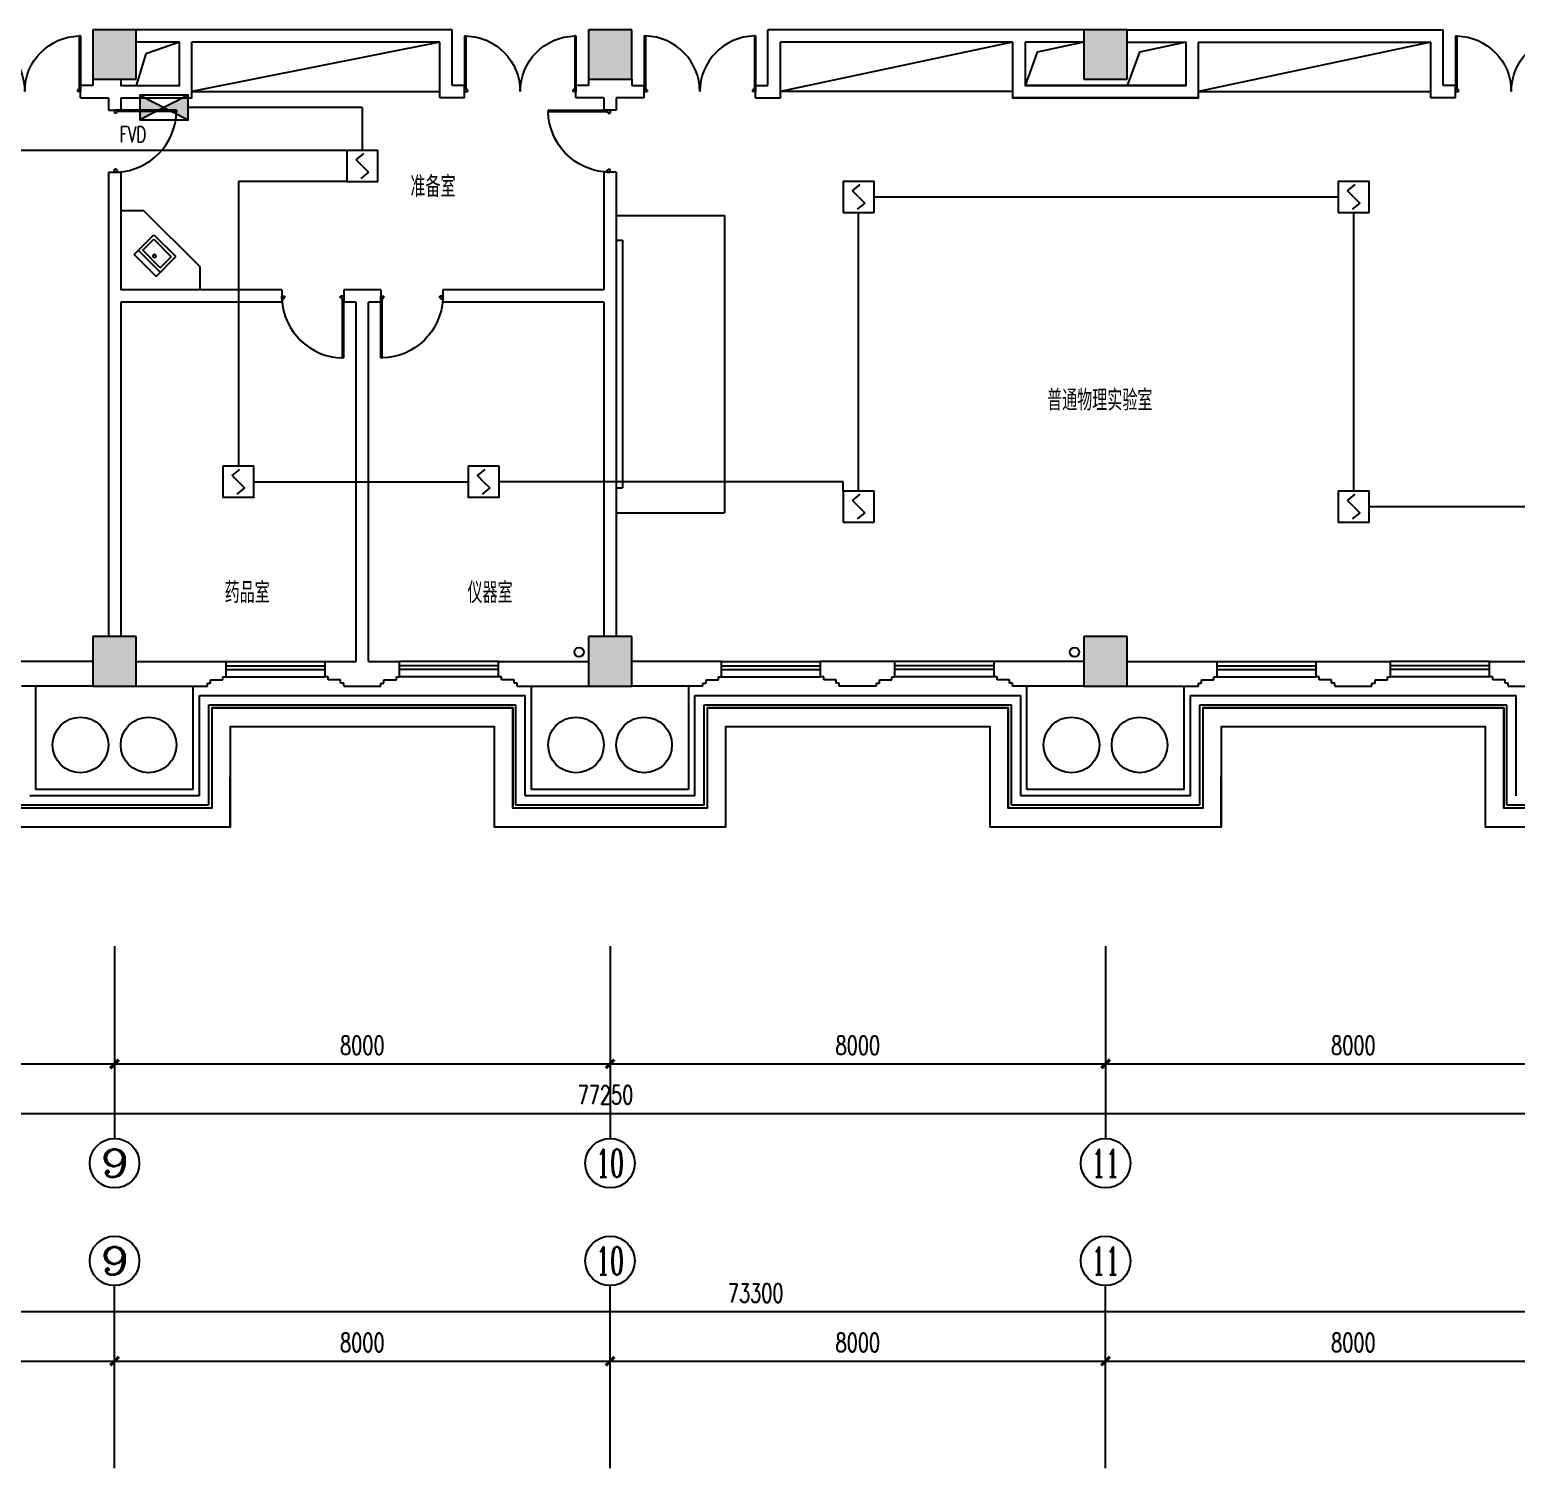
# Model space of a CAD drawing. Extents: x 190999 to 918899, y -200814 to 215286.
# Drawn here: x 235442 to 259442, y 110537 to 133767 of the extents above; entities that cross this region are included whole.
import ezdxf
from ezdxf.enums import TextEntityAlignment as Align

# ---------------------------------------------------------------- set-up
doc = ezdxf.new("R2010")
doc.units = 0
doc.header["$LTSCALE"] = 1000
doc.header["$MEASUREMENT"] = 0
doc.layers.get('Defpoints').update_dxf_attribs({"color": 1})
for name, color, linetype in [('00-EQUIP', 3, 'Continuous'), ('00-WIRE-4', 6, 'Continuous'), ('A-墙线', 2, 'Continuous'), ('A-外包装修', 250, 'Continuous'), ('A-外窗', 145, 'Continuous'), ('A-家具', 250, 'Continuous'), ('A-门', 167, 'Continuous'), ('AXIS', 3, 'Continuous'), ('AXIS_TEXT', 7, 'Continuous'), ('COLUMN', 2, 'Continuous'), ('PUB_HATCH', 250, 'Continuous'), ('屋面排水', 4, 'Continuous'), ('房间名称', 7, 'Continuous'), ('暖通-风-说明', 3, 'Continuous'), ('洞口线', 165, 'Continuous'), ('雨水管', 151, 'Continuous')]:
    doc.layers.add(name, color=color, linetype=linetype)
doc.styles.add('_TCH_AXIS', font='COMPLEX', dxfattribs={"bigfont": 'GBCBIG'})
doc.styles.add('_TCH_DIM', font='SIMPLEX', dxfattribs={"bigfont": 'GBCBIG'})
doc.styles.add('COMPLEX', font='COMPLEX')
doc.styles.add('DIM_FONT', font='SIMPLEX', dxfattribs={"width": 0.7, "bigfont": 'GBCBIG'})
doc.styles.add('HZ-ZGBZ', font='romanc.shx', dxfattribs={"width": 0.65})
doc.styles.get("Standard").update_dxf_attribs({"font": 'simhei.ttf'})
doc.styles.add('zz-1', font='arial.ttf', dxfattribs={"width": 0.8})
doc.dimstyles.new('DIMN', dxfattribs={"dimtxt": 300, "dimasz": 100, "dimexe": 250, "dimexo": 300, "dimgap": 150, "dimtad": 1, "dimdec": 0, "dimzin": 0, "dimdsep": 46, "dimtxsty": 'DIM_FONT', "dimblk": 'ARCHTICK', "dimcen": 0.09, "dimclrt": 7, "dimazin": 2, "dimtfac": 1, "dimtdec": 0, "dimtix": 1, "dimtmove": 2, "dimatfit": 3, "dimfxl": 0, "dimtolj": 1, "dimtzin": 0, "dimarcsym": 0})

# ---------------------------------------------------------------- blocks, each defined once
blk = doc.blocks.new('m1000')
at = {"layer": 'A-墙线'}
for p, q in [((0, 0), (0, 200)), ((1000, 0), (1000, 200))]:
    blk.add_line(p, q, dxfattribs=at)
at = {"layer": 'A-门'}
for p, q in [((0, 1100), (0, 100)), ((0, 1100), (20, 1100)), ((20, 1100), (20, 150)), ((0, 150), (30, 150)), ((0, 100), (50, 100)), ((30, 150), (30, 130)), ((30, 130), (50, 130)), ((50, 130), (50, 100)), ((950, 130), (950, 100)), ((970, 130), (950, 130)), ((1000, 100), (950, 100)), ((970, 150), (970, 130)), ((1000, 150), (970, 150)), ((1000, 150), (1000, 100))]:
    blk.add_line(p, q, dxfattribs=at)
blk.add_arc((0, 100), 1000, 2.866, 88.854, dxfattribs=at)
blk = doc.blocks.new('m1800')
at = {"layer": 'A-墙线'}
for p, q in [((-900, -100), (-900, 100)), ((900, -100), (900, 100))]:
    blk.add_line(p, q, dxfattribs=at)
at = {"layer": 'A-门'}
for p, q in [((-900, 900), (-900, 0)), ((-900, 900), (-880, 900)), ((-880, 900), (-880, 50)), ((880, 900), (880, 50)), ((900, 900), (880, 900)), ((900, 900), (900, 0)), ((-900, 50), (-870, 50)), ((-900, 0), (-850, 0)), ((-870, 50), (-870, 30)), ((-870, 30), (-850, 30)), ((-850, 30), (-850, 0)), ((850, 30), (850, 0)), ((870, 30), (850, 30)), ((900, 0), (850, 0)), ((870, 50), (870, 30)), ((900, 50), (870, 50))]:
    blk.add_line(p, q, dxfattribs=at)
for centre, start, end in [((-900, 0), 0, 88.7267), ((900, 0), 91.2733, 180)]:
    blk.add_arc(centre, 900, start, end, dxfattribs=at)
blk = doc.blocks.new('_ArchTick')
at = {"const_width": 0.5}
blk.add_lwpolyline([(-0.7, -0.7), (0.7, 0.7)], dxfattribs=at)
blk = doc.blocks.new('*D154')
at = {"layer": 'AXIS', "color": 0, "lineweight": -2}
for p, q in [((228812, 110867), (228812, 112517)), ((236812, 110867), (236812, 112517)), ((228812, 112267), (236812, 112267))]:
    blk.add_line(p, q, dxfattribs=at)
at = {"layer": 'Defpoints', "color": 0}
for p in [(236812, 112267), (228812, 110567), (236812, 110567)]:
    blk.add_point(p, dxfattribs=at)
at = {"layer": 'AXIS', "color": 0, "lineweight": -2, "xscale": 100, "yscale": 100, "zscale": 100, "rotation": 180}
blk.add_blockref('_ArchTick', (228812, 112267), dxfattribs=at)
at = {"layer": 'AXIS', "color": 0, "lineweight": -2, "xscale": 100, "yscale": 100, "zscale": 100}
blk.add_blockref('_ArchTick', (236812, 112267), dxfattribs=at)
at = {"layer": 'AXIS', "color": 7, "insert": (232812, 112567), "char_height": 300, "attachment_point": 5, "style": 'DIM_FONT'}
blk.add_mtext('\\A1;8000', dxfattribs=at)
blk = doc.blocks.new('*D155')
at = {"layer": 'AXIS', "color": 0, "lineweight": -2}
for p, q in [((236812, 110867), (236812, 112517)), ((244812, 110867), (244812, 112517)), ((236812, 112267), (244812, 112267))]:
    blk.add_line(p, q, dxfattribs=at)
at = {"layer": 'Defpoints', "color": 0}
for p in [(244812, 112267), (236812, 110567), (244812, 110567)]:
    blk.add_point(p, dxfattribs=at)
at = {"layer": 'AXIS', "color": 0, "lineweight": -2, "xscale": 100, "yscale": 100, "zscale": 100, "rotation": 180}
blk.add_blockref('_ArchTick', (236812, 112267), dxfattribs=at)
at = {"layer": 'AXIS', "color": 0, "lineweight": -2, "xscale": 100, "yscale": 100, "zscale": 100}
blk.add_blockref('_ArchTick', (244812, 112267), dxfattribs=at)
at = {"layer": 'AXIS', "color": 7, "insert": (240812, 112567), "char_height": 300, "attachment_point": 5, "style": 'DIM_FONT'}
blk.add_mtext('\\A1;8000', dxfattribs=at)
blk = doc.blocks.new('*D156')
at = {"layer": 'AXIS', "color": 0, "lineweight": -2}
for p, q in [((244812, 110867), (244812, 112517)), ((252812, 110867), (252812, 112517)), ((244812, 112267), (252812, 112267))]:
    blk.add_line(p, q, dxfattribs=at)
at = {"layer": 'Defpoints', "color": 0}
for p in [(252812, 112267), (244812, 110567), (252812, 110567)]:
    blk.add_point(p, dxfattribs=at)
at = {"layer": 'AXIS', "color": 0, "lineweight": -2, "xscale": 100, "yscale": 100, "zscale": 100, "rotation": 180}
blk.add_blockref('_ArchTick', (244812, 112267), dxfattribs=at)
at = {"layer": 'AXIS', "color": 0, "lineweight": -2, "xscale": 100, "yscale": 100, "zscale": 100}
blk.add_blockref('_ArchTick', (252812, 112267), dxfattribs=at)
at = {"layer": 'AXIS', "color": 7, "insert": (248812, 112567), "char_height": 300, "attachment_point": 5, "style": 'DIM_FONT'}
blk.add_mtext('\\A1;8000', dxfattribs=at)
blk = doc.blocks.new('*D157')
at = {"layer": 'AXIS', "color": 0, "lineweight": -2}
for p, q in [((252812, 110867), (252812, 112517)), ((260812, 110867), (260812, 112517)), ((252812, 112267), (260812, 112267))]:
    blk.add_line(p, q, dxfattribs=at)
at = {"layer": 'Defpoints', "color": 0}
for p in [(260812, 112267), (252812, 110567), (260812, 110567)]:
    blk.add_point(p, dxfattribs=at)
at = {"layer": 'AXIS', "color": 0, "lineweight": -2, "xscale": 100, "yscale": 100, "zscale": 100, "rotation": 180}
blk.add_blockref('_ArchTick', (252812, 112267), dxfattribs=at)
at = {"layer": 'AXIS', "color": 0, "lineweight": -2, "xscale": 100, "yscale": 100, "zscale": 100}
blk.add_blockref('_ArchTick', (260812, 112267), dxfattribs=at)
at = {"layer": 'AXIS', "color": 7, "insert": (256812, 112567), "char_height": 300, "attachment_point": 5, "style": 'DIM_FONT'}
blk.add_mtext('\\A1;8000', dxfattribs=at)
blk = doc.blocks.new('*D162')
at = {"layer": 'AXIS', "color": 0, "lineweight": -2}
for p, q in [((210512, 110867), (210512, 113317)), ((283812, 110867), (283812, 113317)), ((210512, 113067), (283812, 113067))]:
    blk.add_line(p, q, dxfattribs=at)
at = {"layer": 'Defpoints', "color": 0}
for p in [(283812, 113067), (210512, 110567), (283812, 110567)]:
    blk.add_point(p, dxfattribs=at)
at = {"layer": 'AXIS', "color": 0, "lineweight": -2, "xscale": 100, "yscale": 100, "zscale": 100, "rotation": 180}
blk.add_blockref('_ArchTick', (210512, 113067), dxfattribs=at)
at = {"layer": 'AXIS', "color": 0, "lineweight": -2, "xscale": 100, "yscale": 100, "zscale": 100}
blk.add_blockref('_ArchTick', (283812, 113067), dxfattribs=at)
at = {"layer": 'AXIS', "color": 7, "insert": (247162, 113367), "char_height": 300, "attachment_point": 5, "style": 'DIM_FONT'}
blk.add_mtext('\\A1;73300', dxfattribs=at)
blk = doc.blocks.new('*D190')
at = {"layer": 'AXIS', "color": 0, "lineweight": -2}
for p, q in [((228812, 118667), (228812, 116817)), ((236812, 118667), (236812, 116817)), ((228812, 117067), (236812, 117067))]:
    blk.add_line(p, q, dxfattribs=at)
at = {"layer": 'Defpoints', "color": 0}
for p in [(228812, 118967), (236812, 118967), (236812, 117067)]:
    blk.add_point(p, dxfattribs=at)
at = {"layer": 'AXIS', "color": 0, "lineweight": -2, "xscale": 100, "yscale": 100, "zscale": 100, "rotation": 180}
blk.add_blockref('_ArchTick', (228812, 117067), dxfattribs=at)
at = {"layer": 'AXIS', "color": 0, "lineweight": -2, "xscale": 100, "yscale": 100, "zscale": 100}
blk.add_blockref('_ArchTick', (236812, 117067), dxfattribs=at)
at = {"layer": 'AXIS', "color": 7, "insert": (232812, 117367), "char_height": 300, "attachment_point": 5, "style": 'DIM_FONT'}
blk.add_mtext('\\A1;8000', dxfattribs=at)
blk = doc.blocks.new('*D191')
at = {"layer": 'AXIS', "color": 0, "lineweight": -2}
for p, q in [((236812, 118667), (236812, 116817)), ((244812, 118667), (244812, 116817)), ((236812, 117067), (244812, 117067))]:
    blk.add_line(p, q, dxfattribs=at)
at = {"layer": 'Defpoints', "color": 0}
for p in [(236812, 118967), (244812, 118967), (244812, 117067)]:
    blk.add_point(p, dxfattribs=at)
at = {"layer": 'AXIS', "color": 0, "lineweight": -2, "xscale": 100, "yscale": 100, "zscale": 100, "rotation": 180}
blk.add_blockref('_ArchTick', (236812, 117067), dxfattribs=at)
at = {"layer": 'AXIS', "color": 0, "lineweight": -2, "xscale": 100, "yscale": 100, "zscale": 100}
blk.add_blockref('_ArchTick', (244812, 117067), dxfattribs=at)
at = {"layer": 'AXIS', "color": 7, "insert": (240812, 117367), "char_height": 300, "attachment_point": 5, "style": 'DIM_FONT'}
blk.add_mtext('\\A1;8000', dxfattribs=at)
blk = doc.blocks.new('*D192')
at = {"layer": 'AXIS', "color": 0, "lineweight": -2}
for p, q in [((244812, 118667), (244812, 116817)), ((252812, 118667), (252812, 116817)), ((244812, 117067), (252812, 117067))]:
    blk.add_line(p, q, dxfattribs=at)
at = {"layer": 'Defpoints', "color": 0}
for p in [(244812, 118967), (252812, 118967), (252812, 117067)]:
    blk.add_point(p, dxfattribs=at)
at = {"layer": 'AXIS', "color": 0, "lineweight": -2, "xscale": 100, "yscale": 100, "zscale": 100, "rotation": 180}
blk.add_blockref('_ArchTick', (244812, 117067), dxfattribs=at)
at = {"layer": 'AXIS', "color": 0, "lineweight": -2, "xscale": 100, "yscale": 100, "zscale": 100}
blk.add_blockref('_ArchTick', (252812, 117067), dxfattribs=at)
at = {"layer": 'AXIS', "color": 7, "insert": (248812, 117367), "char_height": 300, "attachment_point": 5, "style": 'DIM_FONT'}
blk.add_mtext('\\A1;8000', dxfattribs=at)
blk = doc.blocks.new('*D193')
at = {"layer": 'AXIS', "color": 0, "lineweight": -2}
for p, q in [((252812, 118667), (252812, 116817)), ((260812, 118667), (260812, 116817)), ((252812, 117067), (260812, 117067))]:
    blk.add_line(p, q, dxfattribs=at)
at = {"layer": 'Defpoints', "color": 0}
for p in [(252812, 118967), (260812, 118967), (260812, 117067)]:
    blk.add_point(p, dxfattribs=at)
at = {"layer": 'AXIS', "color": 0, "lineweight": -2, "xscale": 100, "yscale": 100, "zscale": 100, "rotation": 180}
blk.add_blockref('_ArchTick', (252812, 117067), dxfattribs=at)
at = {"layer": 'AXIS', "color": 0, "lineweight": -2, "xscale": 100, "yscale": 100, "zscale": 100}
blk.add_blockref('_ArchTick', (260812, 117067), dxfattribs=at)
at = {"layer": 'AXIS', "color": 7, "insert": (256812, 117367), "char_height": 300, "attachment_point": 5, "style": 'DIM_FONT'}
blk.add_mtext('\\A1;8000', dxfattribs=at)
blk = doc.blocks.new('*D198')
at = {"layer": 'AXIS', "color": 0, "lineweight": -2}
for p, q in [((206112, 118667), (206112, 116017)), ((283362, 118667), (283362, 116017)), ((206112, 116267), (283362, 116267))]:
    blk.add_line(p, q, dxfattribs=at)
at = {"layer": 'Defpoints', "color": 0}
for p in [(206112, 118967), (283362, 118967), (283362, 116267)]:
    blk.add_point(p, dxfattribs=at)
at = {"layer": 'AXIS', "color": 0, "lineweight": -2, "xscale": 100, "yscale": 100, "zscale": 100, "rotation": 180}
blk.add_blockref('_ArchTick', (206112, 116267), dxfattribs=at)
at = {"layer": 'AXIS', "color": 0, "lineweight": -2, "xscale": 100, "yscale": 100, "zscale": 100}
blk.add_blockref('_ArchTick', (283362, 116267), dxfattribs=at)
at = {"layer": 'AXIS', "color": 7, "insert": (244737, 116567), "char_height": 300, "attachment_point": 5, "style": 'DIM_FONT'}
blk.add_mtext('\\A1;77250', dxfattribs=at)
blk = doc.blocks.new('_AXISO')
blk.add_circle((0, 0), 0.5)
at = {"layer": 'AXIS_TEXT', "style": 'COMPLEX', "width": 1.041667}
blk.add_attdef('A', text='', height=0.56, dxfattribs=at).set_placement((-0.25, -0.28), (0.25, -0.28), align=Align.FIT)
blk = doc.blocks.new('$plan$00001609')
at = {"linetype": 'Continuous'}
for p, q in [((0, -251), (0, 251)), ((0, 251), (450, 251)), ((93, -251), (93, 251)), ((450, 251), (450, -251)), ((146, -199), (146, 199)), ((146, 199), (397, 199)), ((397, 199), (397, -199)), ((146, -199), (397, -199)), ((0, -251), (450, -251))]:
    blk.add_line(p, q, dxfattribs=at)
blk.add_line((238, 2), (238, 0))
blk.add_arc((212, 0), 26, 4.716, 0, dxfattribs=at)
at = {"style": 'zz-1'}
for tag in ['YSIZE', 'XSIZE']:
    blk.add_attdef(tag, (0, 0), '', height=0.5, dxfattribs=at)
blk = doc.blocks.new('_LINKPT1')
at = {"color": 0}
blk.add_line((0, 0), (0, 0), dxfattribs=at)
blk = doc.blocks.new('3S1KCGW2')
for p, q in [((0.5, 0.5), (-0.5, 0.5)), ((-0.5, 0.5), (-0.5, -0.5)), ((0.5, -0.5), (0.5, 0.5)), ((-0.2, 0.2), (0.05, 0.4)), ((0, 0), (-0.2, 0.2)), ((0, 0), (0.2, -0.2)), ((0.2, -0.2), (-0.05, -0.4)), ((-0.5, -0.5), (0.5, -0.5))]:
    blk.add_line(p, q)
at = {"const_width": 0.04, "flags": 128}
blk.add_lwpolyline([(-0.5, -0.5), (-0.5, 0.5), (0.5, 0.5), (0.5, -0.5)], close=True, dxfattribs=at)
at = {"xscale": 0.002, "yscale": 0.002, "zscale": 0.002}
for p in [(0, 0.5), (-0.5, 0), (0.5, 0), (0, -0.5)]:
    blk.add_blockref('_LINKPT1', p, dxfattribs=at)
at = {"flags": 9}
blk.add_attdef('A', (0, 0), '', height=0.00002, dxfattribs=at)
blk = doc.blocks.new('6H2KALM6')
for p, q in [((-0.78, 0.4), (0.78, -0.4)), ((0.78, 0.4), (-0.78, -0.4)), ((0.78, 0.4), (-0.78, 0.4)), ((-0.78, 0.4), (-0.78, -0.4)), ((0.78, -0.4), (0.78, 0.4)), ((-0.78, -0.4), (0.78, -0.4))]:
    blk.add_line(p, q)
at = {"const_width": 0.04}
blk.add_lwpolyline([(-0.78, 0.4), (-0.78, -0.4), (0.78, -0.4), (0.78, 0.4)], close=True, dxfattribs=at)
for points in [[(-0.78, 0.4), (0, 0), (-0.78, -0.4)], [(0.78, 0.4), (0, 0), (0.78, -0.4)]]:
    blk.add_solid(points)
at = {"xscale": 0.002, "yscale": 0.002, "zscale": 0.002}
for p in [(-0.78, 0), (0, 0.4), (0.78, 0), (0, -0.4)]:
    blk.add_blockref('_LINKPT1', p, dxfattribs=at)
at = {"flags": 9}
blk.add_attdef('A', (0, 0), '', height=0.00002, dxfattribs=at)

msp = doc.modelspace()

# ---------------------------------------------------------------- hatches: boundary and pattern name
at = {"layer": 'PUB_HATCH'}
for points in [[(237161.6, 133767.4), (236461.6, 133767.4), (236461.6, 132967.4), (237161.6, 132967.4)], [(245161.6, 133767.4), (244461.6, 133767.4), (244461.6, 132967.4), (245161.6, 132967.4)], [(253161.6, 133767.4), (252461.6, 133767.4), (252461.6, 132967.4), (253161.6, 132967.4)], [(237161.6, 123967.4), (236461.6, 123967.4), (236461.6, 123167.4), (237161.6, 123167.4)], [(245161.6, 123967.4), (244461.6, 123967.4), (244461.6, 123167.4), (245161.6, 123167.4)], [(253161.6, 123967.4), (252461.6, 123967.4), (252461.6, 123167.4), (253161.6, 123167.4)]]:
    msp.add_hatch(color=256, dxfattribs=at).paths.add_polyline_path(points)

# ---------------------------------------------------------------- linework, layer by layer
at = {"layer": '00-WIRE-4'}
for p, q in [((240811.6, 132511.5), (238001.6, 132511.5)), ((240811.6, 132511.5), (240811.6, 131817.4)), ((240561.6, 131817.4), (232761.6, 131817.4)), ((240561.6, 131317.4), (238811.6, 131317.4)), ((238811.6, 131317.4), (238811.6, 126717.4)), ((249074.7, 131067.4), (256566.5, 131067.4)), ((248824.7, 126317.4), (248824.7, 130817.4)), ((256816.5, 130817.4), (256816.5, 126317.4)), ((239061.6, 126467.4), (242519.2, 126467.4)), ((248574.7, 126467.4), (243019.2, 126467.4)), ((248574.7, 126317.4), (248574.7, 126467.4)), ((257066.5, 126067.4), (264603.5, 126067.4))]:
    msp.add_line(p, q, dxfattribs=at)
at = {"layer": 'A-墙线'}
for p, q in [((242261.6, 133767.4), (237161.6, 133767.4)), ((242261.6, 132867.4), (242261.6, 133767.4)), ((252461.6, 133767.4), (247361.6, 133767.4)), ((247361.6, 132867.4), (247361.6, 133767.4)), ((253161.6, 133767.4), (258261.6, 133767.4)), ((258261.6, 132867.4), (258261.6, 133767.4)), ((237861.6, 133567.4), (237161.6, 133567.4)), ((242061.6, 133567.4), (238061.6, 133567.4)), ((242061.6, 132667.4), (242061.6, 133567.4)), ((251311.6, 133567.4), (247561.6, 133567.4)), ((247561.6, 132667.4), (247561.6, 133567.4)), ((252461.6, 133567.4), (251511.6, 133567.4)), ((253161.6, 133567.4), (254111.6, 133567.4)), ((254311.6, 133567.4), (258061.6, 133567.4)), ((258061.6, 132667.4), (258061.6, 133567.4)), ((236461.6, 132967.4), (236461.6, 132867.4)), ((244461.6, 132967.4), (244461.6, 132867.4)), ((245161.6, 132967.4), (245161.6, 132867.4)), ((236461.6, 132867.4), (236261.6, 132867.4)), ((242461.6, 132867.4), (242261.6, 132867.4)), ((244461.6, 132867.4), (244261.6, 132867.4)), ((245161.6, 132867.4), (245361.6, 132867.4)), ((247161.6, 132867.4), (247361.6, 132867.4)), ((254111.6, 132867.4), (251511.6, 132867.4)), ((258461.6, 132867.4), (258261.6, 132867.4)), ((236261.6, 132667.4), (236711.6, 132667.4)), ((236711.6, 132667.4), (236711.6, 132467.4)), ((236911.6, 132667.4), (236911.6, 132467.4)), ((242461.6, 132667.4), (242061.6, 132667.4)), ((244711.6, 132667.4), (244261.6, 132667.4)), ((244711.6, 132667.4), (244711.6, 132467.4)), ((244911.6, 132667.4), (244911.6, 132467.4)), ((245361.6, 132667.4), (244911.6, 132667.4)), ((247161.6, 132667.4), (247561.6, 132667.4)), ((254311.6, 132667.4), (251311.6, 132667.4)), ((258461.6, 132667.4), (258061.6, 132667.4)), ((236711.6, 131467.4), (236711.6, 123967.4)), ((236911.6, 131467.4), (236911.6, 129567.4)), ((244711.6, 131467.4), (244711.6, 129567.4)), ((244911.6, 131467.4), (244911.6, 123967.4)), ((239511.6, 129567.4), (236911.6, 129567.4)), ((239511.6, 129367.4), (236911.6, 129367.4)), ((236911.6, 129367.4), (236911.6, 123967.4)), ((241111.6, 129567.4), (240511.6, 129567.4)), ((240711.6, 129367.4), (240511.6, 129367.4)), ((240711.6, 123567.4), (240711.6, 129367.4)), ((241111.6, 129367.4), (240911.6, 129367.4)), ((240911.6, 123567.4), (240911.6, 129367.4)), ((244711.6, 129567.4), (242111.6, 129567.4)), ((244711.6, 129367.4), (242111.6, 129367.4)), ((244711.6, 129367.4), (244711.6, 123967.4)), ((236461.6, 123567.4), (235011.6, 123567.4)), ((237161.6, 123567.4), (238611.6, 123567.4)), ((238611.6, 123317.4), (238611.6, 123567.4)), ((240211.6, 123567.4), (240711.6, 123567.4)), ((240211.6, 123317.4), (240211.6, 123567.4)), ((240911.6, 123567.4), (241411.6, 123567.4)), ((241411.6, 123317.4), (241411.6, 123567.4)), ((243011.6, 123567.4), (244461.6, 123567.4)), ((243011.6, 123317.4), (243011.6, 123567.4)), ((246611.6, 123567.4), (245161.6, 123567.4)), ((246611.6, 123317.4), (246611.6, 123567.4)), ((249411.6, 123567.4), (248211.6, 123567.4)), ((248211.6, 123317.4), (248211.6, 123567.4)), ((249411.6, 123317.4), (249411.6, 123567.4)), ((252461.6, 123567.4), (251011.6, 123567.4)), ((251011.6, 123317.4), (251011.6, 123567.4)), ((253161.6, 123567.4), (254611.6, 123567.4)), ((254611.6, 123317.4), (254611.6, 123567.4)), ((256211.6, 123567.4), (257411.6, 123567.4)), ((256211.6, 123317.4), (256211.6, 123567.4)), ((257411.6, 123317.4), (257411.6, 123567.4)), ((259011.6, 123567.4), (260461.6, 123567.4)), ((259011.6, 123317.4), (259011.6, 123567.4)), ((236461.6, 123167.4), (235311.6, 123167.4)), ((237161.6, 123167.4), (238311.6, 123167.4)), ((238311.6, 123167.4), (238311.6, 123217.4)), ((238311.6, 123217.4), (238361.6, 123217.4)), ((238361.6, 123217.4), (238361.6, 123267.4)), ((238361.6, 123267.4), (238561.6, 123267.4)), ((238561.6, 123317.4), (238611.6, 123317.4)), ((238561.6, 123267.4), (238561.6, 123317.4)), ((240261.6, 123317.4), (240211.6, 123317.4)), ((240261.6, 123267.4), (240261.6, 123317.4)), ((240461.6, 123267.4), (240261.6, 123267.4)), ((240461.6, 123217.4), (240461.6, 123267.4)), ((240511.6, 123217.4), (240461.6, 123217.4)), ((240511.6, 123167.4), (240511.6, 123217.4)), ((240511.6, 123167.4), (241111.6, 123167.4)), ((241111.6, 123167.4), (241111.6, 123217.4)), ((241111.6, 123217.4), (241161.6, 123217.4)), ((241161.6, 123217.4), (241161.6, 123267.4)), ((241161.6, 123267.4), (241361.6, 123267.4)), ((241361.6, 123317.4), (241411.6, 123317.4)), ((241361.6, 123267.4), (241361.6, 123317.4)), ((243061.6, 123317.4), (243011.6, 123317.4)), ((243061.6, 123267.4), (243061.6, 123317.4)), ((243261.6, 123267.4), (243061.6, 123267.4)), ((243261.6, 123217.4), (243261.6, 123267.4)), ((243311.6, 123217.4), (243261.6, 123217.4)), ((243311.6, 123167.4), (243311.6, 123217.4)), ((243311.6, 123167.4), (244461.6, 123167.4)), ((246311.6, 123167.4), (245161.6, 123167.4)), ((246311.6, 123167.4), (246311.6, 123217.4)), ((246311.6, 123217.4), (246361.6, 123217.4)), ((246361.6, 123217.4), (246361.6, 123267.4)), ((246361.6, 123267.4), (246561.6, 123267.4)), ((246561.6, 123317.4), (246611.6, 123317.4)), ((246561.6, 123267.4), (246561.6, 123317.4)), ((248261.6, 123317.4), (248211.6, 123317.4)), ((248261.6, 123267.4), (248261.6, 123317.4)), ((248461.6, 123267.4), (248261.6, 123267.4)), ((248461.6, 123217.4), (248461.6, 123267.4)), ((248511.6, 123217.4), (248461.6, 123217.4)), ((248511.6, 123167.4), (248511.6, 123217.4)), ((249111.6, 123167.4), (248511.6, 123167.4)), ((249111.6, 123167.4), (249111.6, 123217.4)), ((249111.6, 123217.4), (249161.6, 123217.4)), ((249161.6, 123217.4), (249161.6, 123267.4)), ((249161.6, 123267.4), (249361.6, 123267.4)), ((249361.6, 123317.4), (249411.6, 123317.4)), ((249361.6, 123267.4), (249361.6, 123317.4)), ((251061.6, 123317.4), (251011.6, 123317.4)), ((251061.6, 123267.4), (251061.6, 123317.4)), ((251261.6, 123267.4), (251061.6, 123267.4)), ((251261.6, 123217.4), (251261.6, 123267.4)), ((251311.6, 123217.4), (251261.6, 123217.4)), ((251311.6, 123167.4), (251311.6, 123217.4)), ((252461.6, 123167.4), (251311.6, 123167.4)), ((253161.6, 123167.4), (254311.6, 123167.4)), ((254311.6, 123167.4), (254311.6, 123217.4)), ((254311.6, 123217.4), (254361.6, 123217.4)), ((254361.6, 123217.4), (254361.6, 123267.4)), ((254361.6, 123267.4), (254561.6, 123267.4)), ((254561.6, 123317.4), (254611.6, 123317.4)), ((254561.6, 123267.4), (254561.6, 123317.4)), ((256261.6, 123317.4), (256211.6, 123317.4)), ((256261.6, 123267.4), (256261.6, 123317.4)), ((256461.6, 123267.4), (256261.6, 123267.4)), ((256461.6, 123217.4), (256461.6, 123267.4)), ((256511.6, 123217.4), (256461.6, 123217.4)), ((256511.6, 123167.4), (256511.6, 123217.4)), ((256511.6, 123167.4), (257111.6, 123167.4)), ((257111.6, 123167.4), (257111.6, 123217.4)), ((257111.6, 123217.4), (257161.6, 123217.4)), ((257161.6, 123217.4), (257161.6, 123267.4)), ((257161.6, 123267.4), (257361.6, 123267.4)), ((257361.6, 123317.4), (257411.6, 123317.4)), ((257361.6, 123267.4), (257361.6, 123317.4)), ((259061.6, 123317.4), (259011.6, 123317.4)), ((259061.6, 123267.4), (259061.6, 123317.4)), ((259261.6, 123267.4), (259061.6, 123267.4)), ((259261.6, 123217.4), (259261.6, 123267.4)), ((259311.6, 123217.4), (259261.6, 123217.4)), ((259311.6, 123167.4), (259311.6, 123217.4)), ((259311.6, 123167.4), (260461.6, 123167.4))]:
    msp.add_line(p, q, dxfattribs=at)
for points in [[(236911.6, 132667.4), (238061.6, 132667.4), (238061.6, 133567.4)], [(236911.6, 132967.4), (236911.6, 132867.4), (237861.6, 132867.4), (237861.6, 133567.4)], [(251311.6, 133567.4), (251311.6, 132667.4), (254311.6, 132667.4), (254311.6, 133567.4)], [(251511.6, 133567.4), (251511.6, 132867.4), (254111.6, 132867.4), (254111.6, 133567.4)]]:
    msp.add_lwpolyline(points, dxfattribs=at)
at = {"layer": 'A-外包装修'}
for p, q in [((235541.6, 121497.4), (235541.6, 123167.4)), ((238081.6, 121497.4), (238081.6, 123167.4)), ((243541.6, 121497.4), (243541.6, 123167.4)), ((246081.6, 121497.4), (246081.6, 123167.4)), ((251541.6, 121497.4), (251541.6, 123167.4)), ((254081.6, 121497.4), (254081.6, 123167.4)), ((238181.6, 123017.4), (243441.6, 123017.4)), ((238181.6, 121397.4), (238181.6, 123017.4)), ((243441.6, 121397.4), (243441.6, 123017.4)), ((246181.6, 123017.4), (251441.6, 123017.4)), ((246181.6, 121397.4), (246181.6, 123017.4)), ((251441.6, 121397.4), (251441.6, 123017.4)), ((254181.6, 123017.4), (259441.6, 123017.4)), ((254181.6, 121397.4), (254181.6, 123017.4)), ((259441.6, 121397.4), (259441.6, 123017.4)), ((238331.6, 122867.4), (243291.6, 122867.4)), ((238331.6, 121247.4), (238331.6, 122867.4)), ((238381.6, 122817.4), (243241.6, 122817.4)), ((238381.6, 122817.4), (238381.6, 121197.4)), ((243241.6, 122817.4), (243241.6, 121197.4)), ((243291.6, 121247.4), (243291.6, 122867.4)), ((246331.6, 122867.4), (251291.6, 122867.4)), ((246331.6, 121247.4), (246331.6, 122867.4)), ((246381.6, 122817.4), (251241.6, 122817.4)), ((246381.6, 122817.4), (246381.6, 121197.4)), ((251241.6, 122817.4), (251241.6, 121197.4)), ((251291.6, 121247.4), (251291.6, 122867.4)), ((254331.6, 122867.4), (259291.6, 122867.4)), ((254331.6, 121247.4), (254331.6, 122867.4)), ((254381.6, 122817.4), (259241.6, 122817.4)), ((254381.6, 122817.4), (254381.6, 121197.4)), ((259241.6, 122817.4), (259241.6, 121197.4)), ((259291.6, 121247.4), (259291.6, 122867.4)), ((238080.2, 121497.4), (235543, 121497.4)), ((246080.2, 121497.4), (243543, 121497.4)), ((254080.2, 121497.4), (251543, 121497.4)), ((238330.2, 121247.4), (235293, 121247.4)), ((238180.2, 121397.4), (235443, 121397.4)), ((246330.2, 121247.4), (243293, 121247.4)), ((246180.2, 121397.4), (243443, 121397.4)), ((254330.2, 121247.4), (251293, 121247.4)), ((254180.2, 121397.4), (251443, 121397.4)), ((262330.2, 121247.4), (259293, 121247.4)), ((238380.2, 121197.4), (235243, 121197.4)), ((246380.2, 121197.4), (243243, 121197.4)), ((254380.2, 121197.4), (251243, 121197.4)), ((262380.2, 121197.4), (259243, 121197.4))]:
    msp.add_line(p, q, dxfattribs=at)
for centre in [(236261.6, 122217.4), (237361.6, 122217.4), (244261.6, 122217.4), (245361.6, 122217.4), (252261.6, 122217.4), (253361.6, 122217.4)]:
    msp.add_circle(centre, 450, dxfattribs=at)
at = {"layer": 'A-外窗'}
for p, q in [((238611.6, 123567.4), (240211.6, 123567.4)), ((238611.6, 123497.4), (240211.6, 123497.4)), ((238611.6, 123437.4), (240211.6, 123437.4)), ((243011.6, 123567.4), (241411.6, 123567.4)), ((243011.6, 123497.4), (241411.6, 123497.4)), ((243011.6, 123437.4), (241411.6, 123437.4)), ((246611.6, 123567.4), (248211.6, 123567.4)), ((246611.6, 123497.4), (248211.6, 123497.4)), ((246611.6, 123437.4), (248211.6, 123437.4)), ((251011.6, 123567.4), (249411.6, 123567.4)), ((251011.6, 123497.4), (249411.6, 123497.4)), ((251011.6, 123437.4), (249411.6, 123437.4)), ((254611.6, 123567.4), (256211.6, 123567.4)), ((254611.6, 123497.4), (256211.6, 123497.4)), ((254611.6, 123437.4), (256211.6, 123437.4)), ((259011.6, 123567.4), (257411.6, 123567.4)), ((259011.6, 123497.4), (257411.6, 123497.4)), ((259011.6, 123437.4), (257411.6, 123437.4)), ((238611.6, 123317.4), (240211.6, 123317.4)), ((243011.6, 123317.4), (241411.6, 123317.4)), ((246611.6, 123317.4), (248211.6, 123317.4)), ((251011.6, 123317.4), (249411.6, 123317.4)), ((254611.6, 123317.4), (256211.6, 123317.4)), ((259011.6, 123317.4), (257411.6, 123317.4))]:
    msp.add_line(p, q, dxfattribs=at)
at = {"layer": 'A-家具'}
for p, q in [((242061.6, 133567.4), (238061.6, 132767.4)), ((251311.6, 133567.4), (247561.6, 132767.4)), ((258061.6, 133567.4), (254311.6, 132767.4)), ((238061.6, 132767.4), (242061.6, 132767.4)), ((251311.6, 132767.4), (247561.6, 132767.4)), ((254311.6, 132767.4), (258061.6, 132767.4)), ((237286.6, 130842.4), (236911.6, 130842.4)), ((238186.6, 129942.4), (237286.6, 130842.4)), ((244911.6, 130767.4), (246661.6, 130767.4)), ((246661.6, 130767.4), (246661.6, 125967.4)), ((244911.6, 130367.4), (245011.6, 130367.4)), ((245011.6, 130367.4), (245011.6, 126367.4)), ((238186.6, 129942.4), (238186.6, 129567.4)), ((244911.6, 126367.4), (245011.6, 126367.4)), ((244911.6, 125967.4), (246661.6, 125967.4))]:
    msp.add_line(p, q, dxfattribs=at)
at = {"layer": 'AXIS'}
for p, q in [((236811.6, 118967.4), (236811.6, 115863.7)), ((244811.6, 118967.4), (244811.6, 115863.7)), ((252811.6, 118967.4), (252811.6, 115863.7)), ((236811.6, 110537.4), (236811.6, 113486.5)), ((244811.6, 110537.4), (244811.6, 113486.5)), ((252811.6, 110537.4), (252811.6, 113486.5))]:
    msp.add_line(p, q, dxfattribs=at)
at = {"layer": 'COLUMN'}
for p, q in [((237161.6, 133767.4), (236461.6, 133767.4)), ((236461.6, 133767.4), (236461.6, 132967.4)), ((237161.6, 132967.4), (237161.6, 133767.4)), ((245161.6, 133767.4), (244461.6, 133767.4)), ((244461.6, 133767.4), (244461.6, 132967.4)), ((245161.6, 132967.4), (245161.6, 133767.4)), ((253161.6, 133767.4), (252461.6, 133767.4)), ((252461.6, 133767.4), (252461.6, 132967.4)), ((253161.6, 132967.4), (253161.6, 133767.4)), ((236461.6, 132967.4), (237161.6, 132967.4)), ((244461.6, 132967.4), (245161.6, 132967.4)), ((252461.6, 132967.4), (253161.6, 132967.4)), ((237161.6, 123967.4), (236461.6, 123967.4)), ((236461.6, 123967.4), (236461.6, 123167.4)), ((237161.6, 123167.4), (237161.6, 123967.4)), ((245161.6, 123967.4), (244461.6, 123967.4)), ((244461.6, 123967.4), (244461.6, 123167.4)), ((245161.6, 123167.4), (245161.6, 123967.4)), ((253161.6, 123967.4), (252461.6, 123967.4)), ((252461.6, 123967.4), (252461.6, 123167.4)), ((253161.6, 123167.4), (253161.6, 123967.4)), ((236461.6, 123167.4), (237161.6, 123167.4)), ((244461.6, 123167.4), (245161.6, 123167.4)), ((252461.6, 123167.4), (253161.6, 123167.4))]:
    msp.add_line(p, q, dxfattribs=at)
at = {"layer": '屋面排水'}
for points in [[(262378.8, 121197.4), (259241.6, 121197.4), (259241.6, 122817.4), (254381.6, 122817.4), (254380.2, 121197.4), (251241.6, 121197.4), (251241.6, 122817.4), (246381.6, 122817.4), (246380.2, 121197.4), (243240.2, 121197.4), (243241.6, 122817.4), (238381.6, 122817.4), (238380.2, 121197.4), (235241.6, 121197.4)], [(262381.6, 121197.4), (259241.6, 121197.4), (259241.6, 122817.4), (254381.6, 122817.4), (254381.6, 121197.4), (251241.6, 121197.4), (251241.6, 122817.4), (246381.6, 122817.4), (246381.6, 121197.4), (243241.6, 121197.4), (243241.6, 122817.4), (238381.6, 122817.4), (238381.6, 121197.4), (235241.6, 121197.4)], [(234941.4, 120897.4), (238680, 120897.4), (238681.4, 122517.4), (242941.4, 122517.4), (242940, 120897.4), (246680, 120897.4), (246681.4, 122517.4), (250941.6, 122517.4), (250941.6, 120897.4), (254680, 120897.4), (254681.4, 122517.4), (258941.6, 122517.4), (258941.6, 120897.4), (262678.3, 120897.4)], [(234941.4, 120897.4), (238681.4, 120897.4), (238681.4, 122517.4), (242941.4, 122517.4), (242941.4, 120897.4), (246681.4, 120897.4), (246681.4, 122517.4), (250941.6, 122517.4), (250941.6, 120897.4), (254681.4, 120897.4), (254681.4, 122517.4), (258941.6, 122517.4), (258941.6, 120897.4), (262681.1, 120897.4)]]:
    msp.add_lwpolyline(points, dxfattribs=at)
at = {"layer": '洞口线'}
for points in [[(237861.6, 133567.1), (237316.3, 133378.9), (237161.6, 132867.4)], [(252461.6, 133567.4), (251707.5, 133403.2), (251511.6, 132867.4)], [(254111.6, 133567.4), (253357.5, 133403.2), (253161.6, 132867.4)]]:
    msp.add_lwpolyline(points, dxfattribs=at)
at = {"layer": '雨水管'}
for centre in [(244311.6, 123717.4), (252311.6, 123717.4)]:
    msp.add_circle(centre, 75, dxfattribs=at)

# ---------------------------------------------------------------- block references
at = {"layer": '00-EQUIP', "xscale": 500, "yscale": 500, "zscale": 500}
msp.add_blockref('6H2KALM6', (237611.6, 132511.5), dxfattribs=at)
msp.add_blockref('6H2KALM6', (237611.6, 132511.5), dxfattribs=at)
at = {"layer": '00-EQUIP', "xscale": 500, "yscale": 500, "zscale": 500, "rotation": 180}
for p in [(240811.6, 131567.4), (248824.7, 131067.4), (256816.5, 131067.4), (238811.6, 126467.4), (242769.2, 126467.4), (248824.7, 126067.4), (256816.5, 126067.4)]:
    msp.add_blockref('3S1KCGW2', p, dxfattribs=at)
at = {"layer": 'A-家具', "rotation": 45.00000000000001}
msp.add_blockref('$plan$00001609', (237306.3, 129962), dxfattribs=at)
at = {"layer": 'A-门', "xscale": -1}
for p in [(235361.6, 132767.4), (243361.6, 132767.4), (259361.6, 132767.4)]:
    msp.add_blockref('m1800', p, dxfattribs=at)
at = {"layer": 'A-门'}
msp.add_blockref('m1800', (246261.6, 132767.4), dxfattribs=at)
for p, rotation in [((236711.6, 132467.4), 270), ((240511.6, 129567.4), 180)]:
    msp.add_blockref('m1000', p, dxfattribs=dict(at, rotation=rotation))
at = {"layer": 'A-门', "xscale": -1}
for p, rotation in [((244911.6, 132467.4), 90), ((241111.6, 129567.4), 180)]:
    msp.add_blockref('m1000', p, dxfattribs=dict(at, rotation=rotation))
at = {"layer": 'AXIS'}
ref = msp.add_blockref('_AXISO', (236811.6, 115463.7), dxfattribs=dict(at, xscale=800, yscale=800, zscale=800))
ref.add_attrib('A', '9', dxfattribs={"layer": 'AXIS_TEXT', "height": 452.5, "style": '_TCH_AXIS', "width": 1.5}).set_placement((236585.4, 115237.4), (237037.9, 115237.4), align=Align.FIT)
ref = msp.add_blockref('_AXISO', (244811.6, 115463.7), dxfattribs=dict(at, xscale=800, yscale=800, zscale=800))
ref.add_attrib('A', '10', dxfattribs={"layer": 'AXIS_TEXT', "height": 452.55, "style": '_TCH_AXIS', "width": 0.724138}).set_placement((244585.4, 115237.4), (245037.9, 115237.4), align=Align.FIT)
ref = msp.add_blockref('_AXISO', (252811.6, 115463.7), dxfattribs=dict(at, xscale=800, yscale=800, zscale=800))
ref.add_attrib('A', '11', dxfattribs={"layer": 'AXIS_TEXT', "height": 452.55, "style": '_TCH_AXIS', "width": 0.875}).set_placement((252585.4, 115237.4), (253037.9, 115237.4), align=Align.FIT)
ref = msp.add_blockref('_AXISO', (236811.6, 113886.5), dxfattribs=dict(at, xscale=800, yscale=800, zscale=800))
ref.add_attrib('A', '9', dxfattribs={"layer": 'AXIS_TEXT', "height": 452.5, "style": '_TCH_AXIS', "width": 1.5}).set_placement((236585.4, 113660.2), (237037.9, 113660.2), align=Align.FIT)
ref = msp.add_blockref('_AXISO', (244811.6, 113886.5), dxfattribs=dict(at, xscale=800, yscale=800, zscale=800))
ref.add_attrib('A', '10', dxfattribs={"layer": 'AXIS_TEXT', "height": 452.55, "style": '_TCH_AXIS', "width": 0.724138}).set_placement((244585.4, 113660.2), (245037.9, 113660.2), align=Align.FIT)
ref = msp.add_blockref('_AXISO', (252811.6, 113886.5), dxfattribs=dict(at, xscale=800, yscale=800, zscale=800))
ref.add_attrib('A', '11', dxfattribs={"layer": 'AXIS_TEXT', "height": 452.55, "style": '_TCH_AXIS', "width": 0.875}).set_placement((252585.4, 113660.2), (253037.9, 113660.2), align=Align.FIT)

# ---------------------------------------------------------------- texts
at = {"layer": '房间名称', "style": '_TCH_DIM'}
for s, p in [('准备室', (241588.2, 131066.5)), ('普通物理实验室', (251867.4, 127615)), ('药品室', (238589.4, 124507.9)), ('仪器室', (242509.7, 124507.9))]:
    msp.add_text(s, height=337.59, dxfattribs=at).set_placement(p)
at = {"layer": '暖通-风-说明', "style": 'HZ-ZGBZ', "width": 0.7}
msp.add_text('FVD', height=250, dxfattribs=at).set_placement((236895.1, 131952.8))

# ---------------------------------------------------------------- dimensions: what is measured, and where the dimension line sits
at = {"layer": 'AXIS'}
for p1, p2, distance, picture, middle in [((206111.8, 118967.4), (283361.6, 118967.4), -2700, '*D198', (244736.7, 116567.4)), ((228811.6, 118967.4), (236811.6, 118967.4), -1900, '*D190', (232811.6, 117367.4)), ((236811.6, 118967.4), (244811.6, 118967.4), -1900, '*D191', (240811.6, 117367.4)), ((244811.6, 118967.4), (252811.6, 118967.4), -1900, '*D192', (248811.6, 117367.4)), ((252811.6, 118967.4), (260811.6, 118967.4), -1900, '*D193', (256811.6, 117367.4)), ((210511.6, 110567.4), (283811.6, 110567.4), 2500, '*D162', (247161.6, 113367.4)), ((228811.6, 110567.4), (236811.6, 110567.4), 1700, '*D154', (232811.6, 112567.4)), ((236811.6, 110567.4), (244811.6, 110567.4), 1700, '*D155', (240811.6, 112567.4)), ((244811.6, 110567.4), (252811.6, 110567.4), 1700, '*D156', (248811.6, 112567.4)), ((252811.6, 110567.4), (260811.6, 110567.4), 1700, '*D157', (256811.6, 112567.4))]:
    dim = msp.add_aligned_dim(p1=p1, p2=p2, distance=distance, dimstyle='DIMN', dxfattribs=at)
    dim.commit()
    dim.dimension.update_dxf_attribs({"geometry": picture, "text_midpoint": middle})

doc.saveas('drawing.dxf')
